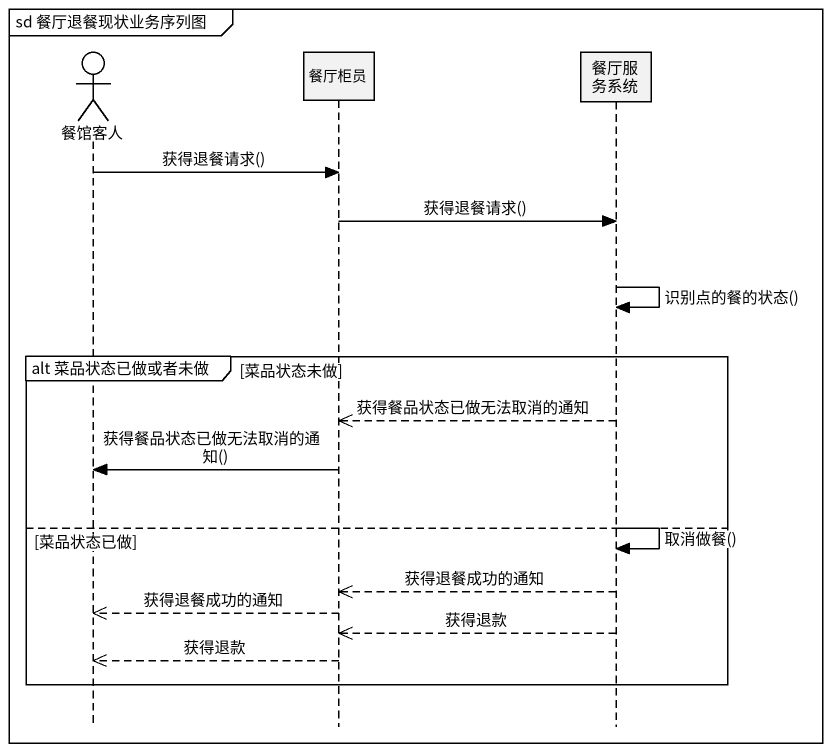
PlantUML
@startuml
mainframe sd 餐厅退餐现状业务序列图
hide footbox
actor 餐馆客人
participant 餐厅柜员
participant 餐厅服务系统

餐馆客人 -> 餐厅柜员 : 获得退餐请求()
餐厅柜员 -> 餐厅服务系统 : 获得退餐请求()
餐厅服务系统 -> 餐厅服务系统 : 识别点的餐的状态()
group alt 菜品状态已做或者未做 [菜品状态未做]
  餐厅服务系统 -->> 餐厅柜员 : 获得餐品状态已做无法取消的通知
  餐厅柜员 -> 餐馆客人 : 获得餐品状态已做无法取消的通知()
else 菜品状态已做
  餐厅服务系统 -> 餐厅服务系统 : 取消做餐()
  餐厅服务系统 -->> 餐厅柜员 : 获得退餐成功的通知
  餐厅柜员 -->> 餐馆客人 : 获得退餐成功的通知
  餐厅服务系统 -->> 餐厅柜员 : 获得退款
  餐厅柜员 -->> 餐馆客人 : 获得退款
end
@enduml
